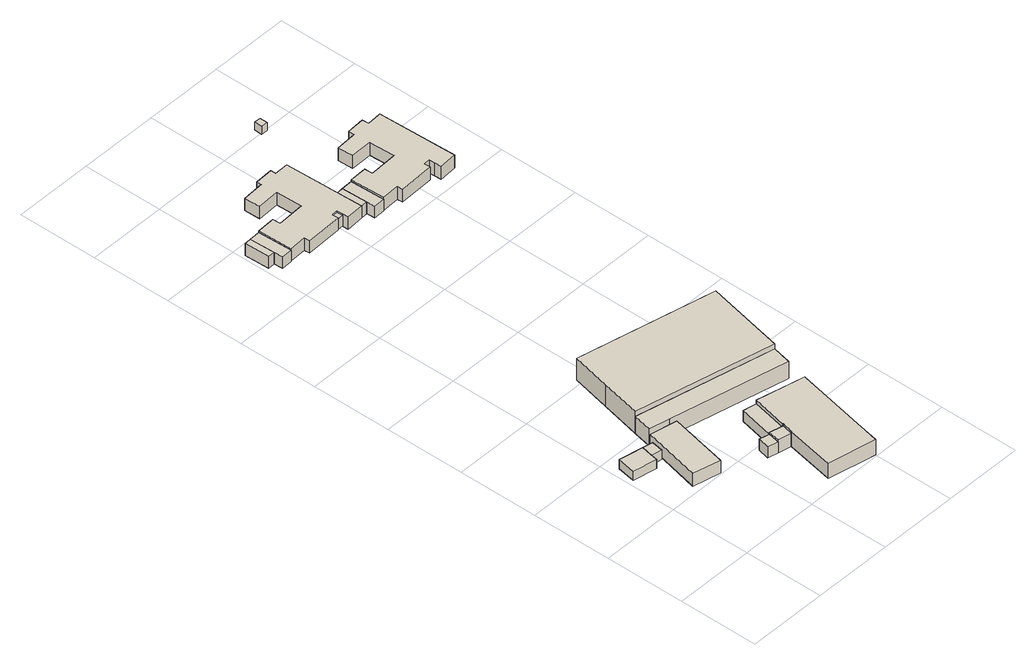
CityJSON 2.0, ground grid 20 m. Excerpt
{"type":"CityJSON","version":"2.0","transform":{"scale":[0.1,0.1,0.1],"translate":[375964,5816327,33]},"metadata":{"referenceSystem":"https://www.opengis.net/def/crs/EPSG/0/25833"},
"CityObjects":{
"building1":{"type":"Building","attributes":{"Gemeindeschluessel":"11000005","BezugspunktDach":"2200","function":"51009_1610","measuredHeight":2.54,"storeysAboveGround":0},"address":[{"country":"Germany","locality":"Berlin"}],"geometry":[{"type":"Solid","lod":"1","boundaries":[[[[0,1,2,3,4]],[[5,6,7,8,9]],[[5,9,4,3]],[[6,5,3,2]],[[7,6,2,1]],[[8,7,1,0]],[[9,8,0,4]]]]}]},
"building2":{"type":"Building","attributes":{"Gemeindeschluessel":"11000005","BezugspunktDach":"2200","function":"51009_1611","measuredHeight":2.54,"storeysAboveGround":0},"address":[{"country":"Germany","locality":"Berlin"}],"geometry":[{"type":"Solid","lod":"1","boundaries":[[[[0,1,10,11,2,3,4]],[[5,6,12,13,7,8,9]],[[5,9,4,3]],[[6,5,3,2]],[[12,6,2,11]],[[13,12,11,10]],[[7,13,10,1]],[[8,7,1,0]],[[9,8,0,4]]]]}]},
"building3":{"type":"Building","attributes":{"Gemeindeschluessel":"11000005","BezugspunktDach":"2200","function":"51009_1610","measuredHeight":2.51,"storeysAboveGround":0},"address":[{"country":"Germany","locality":"Berlin"}],"geometry":[{"type":"Solid","lod":"1","boundaries":[[[[10,11,2,1]],[[6,12,13,7]],[[6,7,1,2]],[[12,6,2,11]],[[13,12,11,10]],[[7,13,10,1]]]]}]},
"building4":{"type":"Building","attributes":{"Gemeindeschluessel":"11000005","BezugspunktDach":"2200","function":"31001_2140","measuredHeight":3.35,"storeysAboveGround":1},"address":[{"country":"Germany","locality":"Berlin","thoroughfareNumber":"12 (9)","thoroughfareName":"Straße 264"}],"geometry":[{"type":"Solid","lod":"1","boundaries":[[[[14,15,16,17]],[[18,19,20,21]],[[18,21,17,16]],[[19,18,16,15]],[[20,19,15,14]],[[21,20,14,17]]]]}]},
"building5":{"type":"Building","attributes":{"Gemeindeschluessel":"11000005","BezugspunktDach":"2200","function":"51009_1610","measuredHeight":2.97,"storeysAboveGround":0},"address":[{"country":"Germany","locality":"Berlin"}],"geometry":[{"type":"Solid","lod":"1","boundaries":[[[[22,23,24,25]],[[26,27,28,29]],[[26,29,25,24]],[[27,26,24,23]],[[28,27,23,22]],[[29,28,22,25]]]]}]},
"building6":{"type":"Building","attributes":{"Gemeindeschluessel":"11000005","BezugspunktDach":"2200","function":"51009_1610","measuredHeight":2.98,"storeysAboveGround":0},"address":[{"country":"Germany","locality":"Berlin"}],"geometry":[{"type":"Solid","lod":"1","boundaries":[[[[30,31,32,33]],[[34,35,36,37]],[[34,37,33,32]],[[35,34,32,31]],[[36,35,31,30]],[[37,36,30,33]]]]}]},
"building7":{"type":"Building","attributes":{"Gemeindeschluessel":"11000005","BezugspunktDach":"2200","function":"51009_1610","measuredHeight":4.57,"storeysAboveGround":0},"address":[{"country":"Germany","locality":"Berlin"}],"geometry":[{"type":"Solid","lod":"1","boundaries":[[[[38,39,40,41,42]],[[43,44,45,46,47]],[[43,47,42,41]],[[44,43,41,40]],[[45,44,40,39]],[[46,45,39,38]],[[47,46,38,42]]]]}]},
"building8":{"type":"Building","attributes":{"Gemeindeschluessel":"11000005","function":"31001_2726"},"address":[{"country":"Germany","locality":"Berlin","thoroughfareNumber":"12 (6)","thoroughfareName":"Straße 264"}],"children":["building8-1","building8-2"]},
"building8-1":{"type":"BuildingPart","attributes":{"BezugspunktDach":"2200","measuredHeight":4.66,"storeysAboveGround":1},"parents":["building8"],"geometry":[{"type":"MultiSurface","lod":"1","boundaries":[[[48,49,50,51,52,53,54,55,56,57]],[[58,59,60,61,62,63,64,65,66,67]],[[58,67,57,56]],[[59,58,56,55]],[[60,68,69,55,54]],[[61,60,54,53]],[[62,61,53,52]],[[63,62,52,51]],[[64,63,51,50]],[[65,64,50,49]],[[66,65,49,48]],[[67,66,48,57]],[[69,68,60,59]]]}]},
"building8-2":{"type":"BuildingPart","attributes":{"BezugspunktDach":"2200","measuredHeight":3.46,"storeysAboveGround":1},"parents":["building8"],"geometry":[{"type":"Solid","lod":"1","boundaries":[[[[70,69,68,71,72,73]],[[27,61,60,59,58,28]],[[27,28,73,72]],[[61,27,72,71]],[[60,61,71,68]],[[58,59,69,70]],[[28,58,70,73]],[[59,60,68,69]]]]}]},
"building9":{"type":"Building","attributes":{"Gemeindeschluessel":"11000005","BezugspunktDach":"2200","function":"51009_1610","measuredHeight":3.16,"storeysAboveGround":0},"address":[{"country":"Germany","locality":"Berlin"}],"geometry":[{"type":"Solid","lod":"1","boundaries":[[[[74,75,76,77]],[[78,79,80,81]],[[78,81,77,76]],[[79,78,76,75]],[[80,79,75,74]],[[81,80,74,77]]]]}]},
"building10":{"type":"Building","attributes":{"Gemeindeschluessel":"11000005","BezugspunktDach":"2200","function":"31001_2463","measuredHeight":3.06,"storeysAboveGround":1},"address":[{"country":"Germany","locality":"Berlin","thoroughfareNumber":"42 (1)","thoroughfareName":"Weiter Blick"}],"geometry":[{"type":"Solid","lod":"1","boundaries":[[[[75,82,83,84,76]],[[85,86,87,88,89]],[[85,89,76,84]],[[86,85,84,83]],[[87,86,83,82]],[[88,87,82,75]],[[89,88,75,76]]]]}]},
"building11":{"type":"Building","attributes":{"Gemeindeschluessel":"11000005","BezugspunktDach":"2200","function":"31001_2120","measuredHeight":6.76,"storeysAboveGround":2},"address":[{"country":"Germany","locality":"Berlin","thoroughfareNumber":"12 (7)","thoroughfareName":"Straße 264"}],"geometry":[{"type":"Solid","lod":"1","boundaries":[[[[90,91,92,93,94]],[[95,96,97,44,43]],[[95,43,94,93]],[[96,95,93,92]],[[97,96,92,91]],[[44,97,91,90]],[[43,44,90,94]]]]}]},
"building12":{"type":"Building","attributes":{"Gemeindeschluessel":"11000005","BezugspunktDach":"2200","function":"31001_1021","measuredHeight":3.37,"storeysAboveGround":1},"address":[{"country":"Germany","locality":"Berlin","thoroughfareNumber":"42","thoroughfareName":"Weiter Blick"}],"geometry":[{"type":"Solid","lod":"1","boundaries":[[[[98,99,100,101,102,103,104,105,106,107,108,109,110,111,112,113,114,115,116,117,118,119]],[[120,121,122,123,124,125,126,127,128,129,130,131,132,133,134,135,136,137,138,139,140,141]],[[120,141,119,118]],[[121,120,118,117]],[[122,121,117,116]],[[123,122,116,115]],[[124,123,115,114]],[[125,124,114,113]],[[126,125,113,112]],[[127,126,112,111]],[[128,127,111,110]],[[129,128,110,109]],[[130,129,109,108]],[[131,130,108,107]],[[132,131,107,106]],[[133,132,106,105]],[[134,133,105,104]],[[135,134,104,103]],[[136,135,103,102]],[[137,136,102,101]],[[138,137,101,100]],[[139,138,100,99]],[[140,139,99,98]],[[141,140,98,119]]]]}]},
"building13":{"type":"Building","attributes":{"Gemeindeschluessel":"11000005","BezugspunktDach":"2200","function":"51009_1610","measuredHeight":2.88,"storeysAboveGround":0},"address":[{"country":"Germany","locality":"Berlin"}],"geometry":[{"type":"Solid","lod":"1","boundaries":[[[[142,143,144,145]],[[146,147,148,149]],[[146,149,145,144]],[[147,146,144,143]],[[148,147,143,142]],[[149,148,142,145]]]]}]},
"building14":{"type":"Building","attributes":{"Gemeindeschluessel":"11000005","BezugspunktDach":"2200","function":"51009_1610","measuredHeight":3.21,"storeysAboveGround":0},"address":[{"country":"Germany","locality":"Berlin"}],"geometry":[{"type":"Solid","lod":"1","boundaries":[[[[106,150,151,107]],[[152,153,154,155]],[[152,155,107,151]],[[153,152,151,150]],[[154,153,150,106]],[[155,154,106,107]]]]}]},
"building15":{"type":"Building","attributes":{"Gemeindeschluessel":"11000005","BezugspunktDach":"2200","function":"31001_2463","measuredHeight":3.09,"storeysAboveGround":1},"address":[{"country":"Germany","locality":"Berlin","thoroughfareNumber":"40 (1)","thoroughfareName":"Weiter Blick"}],"geometry":[{"type":"Solid","lod":"1","boundaries":[[[[150,156,157,158,151]],[[159,160,161,162,163]],[[159,163,151,158]],[[160,159,158,157]],[[161,160,157,156]],[[162,161,156,150]],[[163,162,150,151]]]]}]},
"building16":{"type":"Building","attributes":{"Gemeindeschluessel":"11000005","BezugspunktDach":"2200","function":"31001_1021","measuredHeight":3.45,"storeysAboveGround":1},"address":[{"country":"Germany","locality":"Berlin","thoroughfareNumber":"40","thoroughfareName":"Weiter Blick"}],"geometry":[{"type":"Solid","lod":"1","boundaries":[[[[164,165,166,167,168,169,170,171,172,173,174,175,176,177,178,179,180,181,182,183,184]],[[185,186,187,188,189,190,191,192,193,194,195,196,197,198,199,200,201,202,203,204,205]],[[185,205,184,183]],[[186,185,183,182]],[[187,186,182,181]],[[188,187,181,180]],[[189,188,180,179]],[[190,189,179,178]],[[191,190,178,177]],[[192,191,177,176]],[[193,192,176,175]],[[194,193,175,174]],[[195,194,174,173]],[[196,195,173,172]],[[197,196,172,171]],[[198,197,171,170]],[[199,198,170,169]],[[200,199,169,168]],[[201,200,168,167]],[[202,201,167,166]],[[203,202,166,165]],[[204,203,165,164]],[[205,204,164,184]]]]}]},
"building17":{"type":"Building","attributes":{"Gemeindeschluessel":"11000005","BezugspunktDach":"2200","function":"31001_3210","measuredHeight":2.09,"storeysAboveGround":1},"address":[{"country":"Germany","locality":"Berlin","thoroughfareNumber":"23 (4)","thoroughfareName":"Am Kinderdorf"}],"geometry":[{"type":"Solid","lod":"1","boundaries":[[[[206,207,208,209]],[[210,211,212,213]],[[210,213,209,208]],[[211,210,208,207]],[[212,211,207,206]],[[213,212,206,209]]]]}]}
},
"vertices":[
[73,310,30],[75,325,30],[81,355,30],[22,366,30],[14,321,30],[22,366,5],[81,355,5],[75,325,5],[73,310,5],[14,321,5],
[101,321,30],[106,350,30],[106,350,5],[101,321,5],
[150,203,38],[182,351,38],[115,365,38],[82,219,38],[115,365,4],[182,351,4],[150,203,4],[82,219,4],
[273,156,35],[279,185,35],[254,191,35],[247,162,35],[254,191,5],[279,185,5],[273,156,5],[247,162,5],
[312,178,36],[331,267,36],[298,273,36],[279,185,36],[298,273,6],[331,267,6],[312,178,6],[279,185,6],
[167,357,50],[460,293,50],[471,341,50],[126,415,50],[116,368,50],[126,415,4],[471,341,4],[460,293,4],[167,357,4],[116,368,4],
[401,4,46],[414,65,46],[450,241,46],[391,254,46],[331,267,46],[312,178,46],[313,178,46],[307,149,46],[306,149,46],[282,27,46],[306,149,5],[307,149,5],[313,178,5],[312,178,5],[331,267,5],[391,254,5],[450,241,5],[414,65,5],[401,4,5],[282,27,5],[313,178,40],[307,149,40],
[306,149,40],[312,178,40],[279,185,40],[273,156,40],
[3,1304,46],[20,1305,46],[18,1368,46],[1,1367,46],[18,1368,14],[20,1305,14],[3,1304,14],[1,1367,14],
[21,1282,46],[48,1283,46],[45,1369,46],[45,1369,15],[48,1283,15],[21,1282,15],[20,1305,15],[18,1368,15],
[471,341,63],[514,540,63],[170,614,63],[148,515,63],[126,415,63],[148,515,4],[170,614,4],[514,540,4],
[48,1283,50],[90,1285,50],[91,1271,50],[183,1275,50],[182,1290,50],[197,1291,50],[198,1275,50],[198,1261,50],[242,1263,50],[240,1327,50],[236,1462,50],[201,1461,50],[201,1474,50],[156,1472,50],[156,1460,50],[102,1457,50],[103,1417,50],[158,1420,50],[160,1355,50],[92,1352,50],[91,1371,50],[45,1369,50],[91,1371,17],[92,1352,17],[160,1355,17],[158,1420,17],[103,1417,17],[102,1457,17],[156,1460,17],[156,1472,17],[201,1474,17],[201,1461,17],[236,1462,17],[240,1327,17],[242,1263,17],[198,1261,17],[198,1275,17],[197,1291,17],[182,1290,17],[183,1275,17],[91,1271,17],[90,1285,17],[48,1283,17],[45,1369,17],
[183,1275,47],[198,1275,47],[197,1291,47],[182,1290,47],[197,1291,18],[198,1275,18],[183,1275,18],[182,1290,18],
[258,1264,50],[256,1328,50],[256,1328,18],[258,1264,18],[242,1263,18],[240,1327,18],
[259,1242,50],[287,1243,50],[284,1329,50],[284,1329,19],[287,1243,19],[259,1242,19],[258,1264,19],[256,1328,19],
[287,1243,55],[331,1245,55],[332,1231,55],[421,1235,55],[420,1250,55],[435,1250,55],[436,1236,55],[437,1219,55],[481,1222,55],[475,1420,55],[438,1418,55],[437,1434,55],[393,1432,55],[393,1417,55],[341,1414,55],[342,1376,55],[396,1377,55],[399,1313,55],[328,1310,55],[327,1330,55],[284,1329,55],[327,1330,20],[328,1310,20],[399,1313,20],[396,1377,20],[342,1376,20],[341,1414,20],[393,1417,20],[393,1432,20],[437,1434,20],[438,1418,20],[475,1420,20],[481,1222,20],[437,1219,20],[436,1236,20],[435,1250,20],[420,1250,20],[421,1235,20],[332,1231,20],[331,1245,20],[287,1243,20],[284,1329,20],
[319,1588,36],[319,1608,36],[303,1609,36],[302,1589,36],[303,1609,15],[319,1608,15],[319,1588,15],[302,1589,15]
]}
